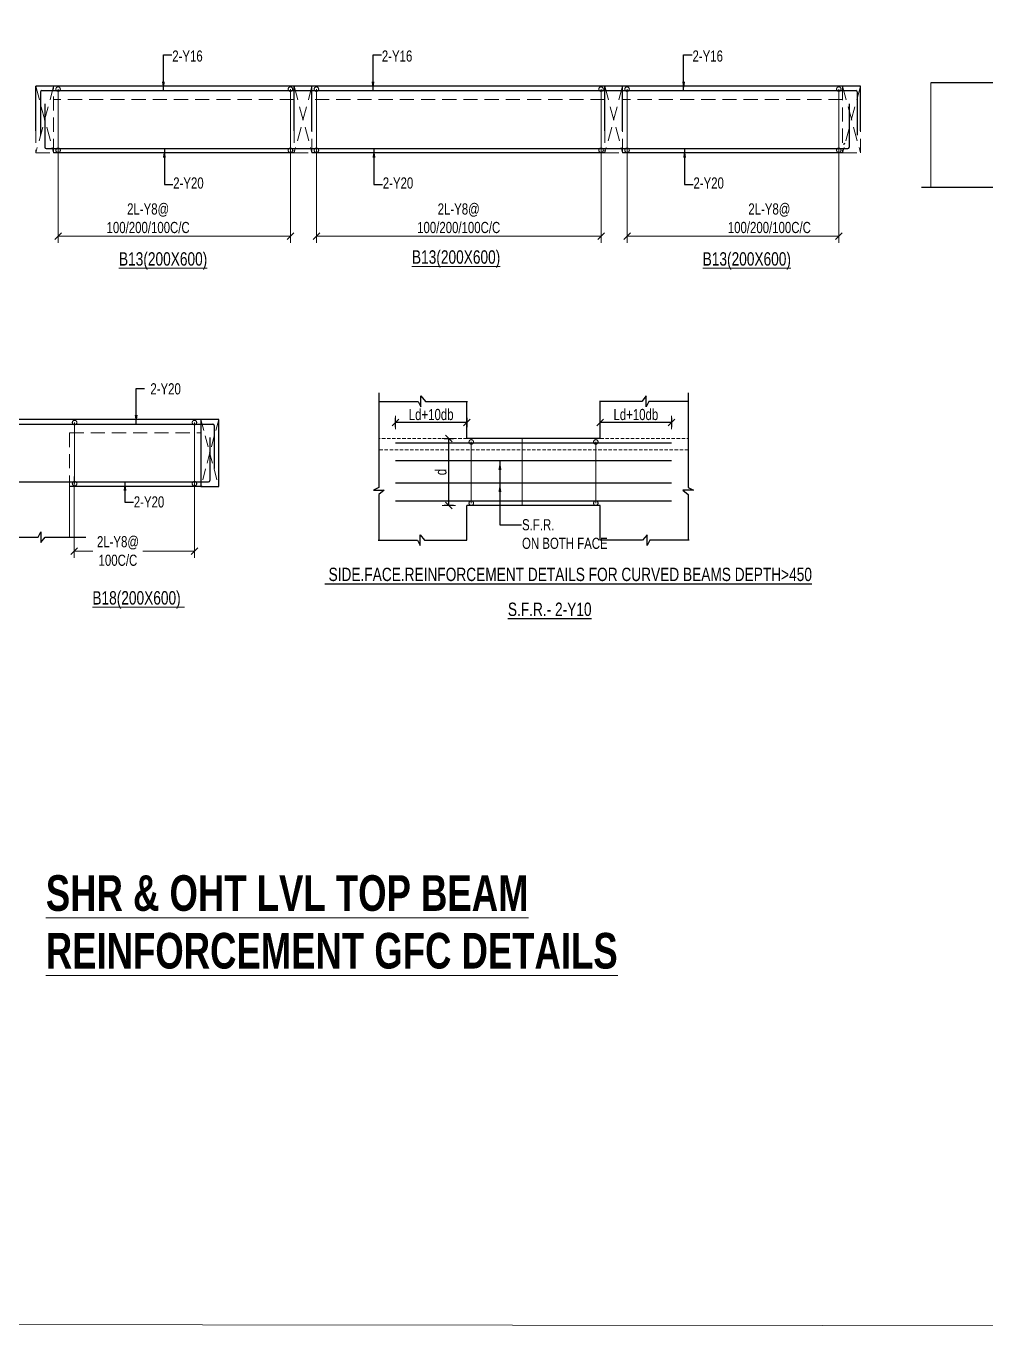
# Model space of a CAD drawing. Header units: millimetres. Extents: x 1370 to 36205, y 871 to 47791.
# Drawn here: x 13325 to 24106, y 871 to 15485 of the extents above; entities that cross this region are included whole.
import ezdxf

# ---------------------------------------------------------------- set-up
doc = ezdxf.new("R2010")
doc.units = ezdxf.units.MM
for name, pattern in [('CONTINOUS', [0]), ('CONTINU', [0]), ('HIDDEN', [9.525, 6.35, -3.175])]:
    doc.linetypes.add(name, pattern=pattern)
for name, color, linetype in [('-S-ARROW', 253, 'Continuous'), ('-S-BMNO', 1, 'Continuous'), ('-S-DIM', 3, 'Continuous'), ('-S-MISC', 8, 'Continuous'), ('-STR-BEAM', 4, 'CONTINU'), ('-STR-REINF', 3, 'Continuous'), ('-STR-TEXT', 6, 'Continuous'), ('COL', 5, 'Continuous'), ('cut lines', 8, 'Continuous'), ('rein', 3, 'Continuous')]:
    doc.layers.add(name, color=color, linetype=linetype)
for name, color, linetype, lineweight in [('-S-STIRUP', 11, 'Continuous', 9), ('-STR-COLUMN', 5, 'HIDDEN', 13), ('-STR-RF-DIM', 252, 'CONTINOUS', 20), ('Elevation-1', 41, 'Continuous', 20), ('G-ANNO-TEXT', 7, 'Continuous', 18), ('S-BEAM-IDEN', 2, 'Continuous', 9), ('SEC TEXT', 9, 'Continuous', 18), ('SLAB LINE', 254, 'HIDDEN', 20)]:
    doc.layers.add(name, color=color, linetype=linetype, lineweight=lineweight)
doc.styles.add('BEAM-LS', font='romans.shx', dxfattribs={"width": 0.8})
doc.styles.add('EL', font='swisscl.ttf')
doc.styles.add('SOBHA', font='swisscl.ttf')
doc.styles.add('sobha.sed', font='swisscl.ttf')
doc.styles.add('Swis721 LtCn BT_2', font='swisscl.ttf', dxfattribs={"height": 244.992296})
doc.dimstyles.new('S-50', dxfattribs={"dimscale": 50, "dimtxt": 2.5, "dimasz": 1.25, "dimexe": 1, "dimexo": 1, "dimgap": 0.5, "dimtad": 1, "dimdec": 0, "dimrnd": 0.0005, "dimzin": 0, "dimdsep": 46, "dimtxsty": 'EL', "dimblk": 'ARCHTICK', "dimcen": 0.09, "dimdle": 1.5, "dimclrd": 251, "dimclre": 251, "dimclrt": 6, "dimadec": 0, "dimazin": 0, "dimtfac": 1, "dimtdec": 0, "dimtofl": 0, "dimtmove": 0, "dimatfit": 3, "dimfxl": 2, "dimtolj": 1, "dimtzin": 0, "dimlwd": -1, "dimlwe": -1, "dimarcsym": 0})
doc.dimstyles.new('S-DIM50', dxfattribs={"dimscale": 50, "dimtxt": 2.5, "dimasz": 1.2, "dimexe": 1.5, "dimexo": 1, "dimgap": 0.5, "dimtad": 1, "dimdec": 0, "dimdsep": 46, "dimtxsty": 'sobha.sed', "dimblk": 'OBLIQUE', "dimcen": 0, "dimdle": 0.75, "dimclrd": 8, "dimclre": 8, "dimclrt": 6, "dimazin": 2, "dimtfac": 1, "dimtdec": 0, "dimtix": 1, "dimtmove": 2, "dimatfit": 3, "dimfxl": 1, "dimtolj": 1, "dimlwd": -1, "dimlwe": 9, "dimarcsym": 0})
doc.dimstyles.new('STIRUP', dxfattribs={"dimscale": 50, "dimtxt": 2.5, "dimasz": 2.2, "dimexe": 0, "dimexo": 0, "dimgap": 0.5, "dimtad": 0, "dimdec": 0, "dimzin": 0, "dimdsep": 46, "dimtxsty": 'BEAM-LS', "dimblk": 'DOTSMALL', "dimcen": 0.09, "dimclrd": 256, "dimclre": 256, "dimclrt": 256, "dimadec": 5, "dimazin": 0, "dimtfac": 1, "dimtdec": 0, "dimtofl": 0, "dimtmove": 0, "dimatfit": 3, "dimldrblk": 'DOTSMALL', "dimfxl": 0, "dimfxlon": 1, "dimtolj": 1, "dimtzin": 0, "dimlwd": -1, "dimlwe": -1, "dimarcsym": 0})

# ---------------------------------------------------------------- blocks, each defined once
blk = doc.blocks.new('_DotSmall')
at = {"color": 0, "linetype": 'ByBlock', "const_width": 0.5}
blk.add_lwpolyline([(-0.0625, 0, 1), (0.0625, 0, 1)], format="xyb", close=True, dxfattribs=at)
blk = doc.blocks.new('*D204')
at = {"layer": '-S-STIRUP', "ltscale": 100, "transparency": 16777216}
blk.add_line((15216, 10344), (15216, 11031), dxfattribs=at)
at = {"layer": '-S-STIRUP', "linetype": 'CONTINU', "ltscale": 100, "transparency": 16777216, "xscale": 100, "yscale": 100, "zscale": 100}
for p, rotation in [((15216, 11031), 90), ((15216, 10344), 270)]:
    blk.add_blockref('_DotSmall', p, dxfattribs=dict(at, rotation=rotation))
blk = doc.blocks.new('*D205')
at = {"layer": '-S-STIRUP', "ltscale": 100, "transparency": 16777216}
blk.add_line((13870, 10344), (13870, 11031), dxfattribs=at)
at = {"layer": '-S-STIRUP', "linetype": 'CONTINU', "ltscale": 100, "transparency": 16777216, "xscale": 100, "yscale": 100, "zscale": 100}
for p, rotation in [((13870, 11031), 90), ((13870, 10344), 270)]:
    blk.add_blockref('_DotSmall', p, dxfattribs=dict(at, rotation=rotation))
blk = doc.blocks.new('_Oblique')
at = {"color": 0, "linetype": 'ByBlock', "lineweight": -2}
for p, q in [((-0.5, -0.5), (0.5, 0.5)), ((0, 0.71), (0, -0.71))]:
    blk.add_line(p, q, dxfattribs=at)
blk = doc.blocks.new('*D206')
at = {"layer": '-STR-RF-DIM', "color": 8, "linetype": 'Continuous', "lineweight": 9, "transparency": 16777216}
for p, q in [((13864, 10425), (13864, 9512)), ((15216, 10380), (15216, 9512))]:
    blk.add_line(p, q, dxfattribs=at)
at = {"layer": '-STR-RF-DIM', "color": 8, "linetype": 'Continuous', "transparency": 16777216}
for p, q in [((13863, 9587), (14075, 9587)), ((15217, 9587), (14638, 9587))]:
    blk.add_line(p, q, dxfattribs=at)
at = {"layer": '-STR-RF-DIM', "color": 8, "transparency": 16777216, "xscale": 75, "yscale": 75, "zscale": 75, "rotation": 180}
blk.add_blockref('_Oblique', (13864, 9587), dxfattribs=at)
at = {"layer": '-STR-RF-DIM', "color": 8, "transparency": 16777216, "xscale": 75, "yscale": 75, "zscale": 75}
blk.add_blockref('_Oblique', (15216, 9587), dxfattribs=at)
at = {"layer": '-STR-RF-DIM', "color": 6, "transparency": 16777216, "insert": (14357, 9587), "char_height": 125, "attachment_point": 5, "style": 'sobha.sed'}
blk.add_mtext('\\A1;2L-Y8@\\P100C/C', dxfattribs=at)
blk = doc.blocks.new('*D192')
at = {"layer": '-S-STIRUP', "ltscale": 100, "transparency": 16777216}
blk.add_line((16294, 14089), (16294, 14776), dxfattribs=at)
at = {"layer": '-S-STIRUP', "linetype": 'CONTINU', "ltscale": 100, "transparency": 16777216, "xscale": 100, "yscale": 100, "zscale": 100}
for p, rotation in [((16294, 14776), 90), ((16294, 14089), 270)]:
    blk.add_blockref('_DotSmall', p, dxfattribs=dict(at, rotation=rotation))
blk = doc.blocks.new('*D193')
at = {"layer": '-S-STIRUP', "ltscale": 100, "transparency": 16777216}
blk.add_line((13685, 14089), (13685, 14776), dxfattribs=at)
at = {"layer": '-S-STIRUP', "linetype": 'CONTINU', "ltscale": 100, "transparency": 16777216, "xscale": 100, "yscale": 100, "zscale": 100}
for p, rotation in [((13685, 14776), 90), ((13685, 14089), 270)]:
    blk.add_blockref('_DotSmall', p, dxfattribs=dict(at, rotation=rotation))
blk = doc.blocks.new('*D194')
at = {"layer": '-STR-RF-DIM', "color": 8, "linetype": 'Continuous', "lineweight": 9, "transparency": 16777216}
for p, q in [((13685, 14170), (13685, 13049)), ((16294, 14125), (16294, 13049))]:
    blk.add_line(p, q, dxfattribs=at)
at = {"layer": '-STR-RF-DIM', "color": 8, "linetype": 'Continuous', "transparency": 16777216}
blk.add_line((13684, 13124), (16295, 13124), dxfattribs=at)
at = {"layer": '-STR-RF-DIM', "color": 8, "transparency": 16777216, "xscale": 75, "yscale": 75, "zscale": 75, "rotation": 180}
blk.add_blockref('_Oblique', (13685, 13124), dxfattribs=at)
at = {"layer": '-STR-RF-DIM', "color": 8, "transparency": 16777216, "xscale": 75, "yscale": 75, "zscale": 75}
blk.add_blockref('_Oblique', (16294, 13124), dxfattribs=at)
at = {"layer": '-STR-RF-DIM', "color": 6, "transparency": 16777216, "insert": (14696, 13325), "char_height": 125, "attachment_point": 5, "style": 'sobha.sed'}
blk.add_mtext('\\A1;2L-Y8@\\P100/200/100C/C', dxfattribs=at)
blk = doc.blocks.new('_ArchTick')
at = {"color": 0, "linetype": 'ByBlock', "const_width": 0.15}
blk.add_lwpolyline([(-0.5, -0.5), (0.5, 0.5)], dxfattribs=at)
blk = doc.blocks.new('*D195')
at = {"layer": '-S-STIRUP', "ltscale": 100, "transparency": 16777216}
blk.add_line((19783, 14089), (19783, 14776), dxfattribs=at)
at = {"layer": '-S-STIRUP', "linetype": 'CONTINU', "ltscale": 100, "transparency": 16777216, "xscale": 100, "yscale": 100, "zscale": 100}
for p, rotation in [((19783, 14776), 90), ((19783, 14089), 270)]:
    blk.add_blockref('_DotSmall', p, dxfattribs=dict(at, rotation=rotation))
blk = doc.blocks.new('*D196')
at = {"layer": '-S-STIRUP', "ltscale": 100, "transparency": 16777216}
blk.add_line((16586, 14089), (16586, 14776), dxfattribs=at)
at = {"layer": '-S-STIRUP', "linetype": 'CONTINU', "ltscale": 100, "transparency": 16777216, "xscale": 100, "yscale": 100, "zscale": 100}
for p, rotation in [((16586, 14776), 90), ((16586, 14089), 270)]:
    blk.add_blockref('_DotSmall', p, dxfattribs=dict(at, rotation=rotation))
blk = doc.blocks.new('*D197')
at = {"layer": '-STR-RF-DIM', "color": 8, "linetype": 'Continuous', "lineweight": 9, "transparency": 16777216}
for p, q in [((16586, 14170), (16586, 13049)), ((19783, 14125), (19783, 13049))]:
    blk.add_line(p, q, dxfattribs=at)
at = {"layer": '-STR-RF-DIM', "color": 8, "linetype": 'Continuous', "transparency": 16777216}
blk.add_line((16585, 13124), (19783, 13124), dxfattribs=at)
at = {"layer": '-STR-RF-DIM', "color": 8, "transparency": 16777216, "xscale": 75, "yscale": 75, "zscale": 75, "rotation": 180}
blk.add_blockref('_Oblique', (16586, 13124), dxfattribs=at)
at = {"layer": '-STR-RF-DIM', "color": 8, "transparency": 16777216, "xscale": 75, "yscale": 75, "zscale": 75}
blk.add_blockref('_Oblique', (19783, 13124), dxfattribs=at)
at = {"layer": '-STR-RF-DIM', "color": 6, "transparency": 16777216, "insert": (18184, 13325), "char_height": 125, "attachment_point": 5, "style": 'sobha.sed'}
blk.add_mtext('\\A1;2L-Y8@\\P100/200/100C/C', dxfattribs=at)
blk = doc.blocks.new('*D198')
at = {"layer": '-S-STIRUP', "ltscale": 100, "transparency": 16777216}
blk.add_line((22453, 14089), (22453, 14776), dxfattribs=at)
at = {"layer": '-S-STIRUP', "linetype": 'CONTINU', "ltscale": 100, "transparency": 16777216, "xscale": 100, "yscale": 100, "zscale": 100}
for p, rotation in [((22453, 14776), 90), ((22453, 14089), 270)]:
    blk.add_blockref('_DotSmall', p, dxfattribs=dict(at, rotation=rotation))
blk = doc.blocks.new('*D199')
at = {"layer": '-S-STIRUP', "ltscale": 100, "transparency": 16777216}
blk.add_line((20075, 14089), (20075, 14776), dxfattribs=at)
at = {"layer": '-S-STIRUP', "linetype": 'CONTINU', "ltscale": 100, "transparency": 16777216, "xscale": 100, "yscale": 100, "zscale": 100}
for p, rotation in [((20075, 14776), 90), ((20075, 14089), 270)]:
    blk.add_blockref('_DotSmall', p, dxfattribs=dict(at, rotation=rotation))
blk = doc.blocks.new('*D200')
at = {"layer": '-STR-RF-DIM', "color": 8, "linetype": 'Continuous', "lineweight": 9, "transparency": 16777216}
for p, q in [((20075, 14170), (20075, 13049)), ((22453, 14125), (22453, 13049))]:
    blk.add_line(p, q, dxfattribs=at)
at = {"layer": '-STR-RF-DIM', "color": 8, "linetype": 'Continuous', "transparency": 16777216}
blk.add_line((20074, 13124), (22454, 13124), dxfattribs=at)
at = {"layer": '-STR-RF-DIM', "color": 8, "transparency": 16777216, "xscale": 75, "yscale": 75, "zscale": 75, "rotation": 180}
blk.add_blockref('_Oblique', (20075, 13124), dxfattribs=at)
at = {"layer": '-STR-RF-DIM', "color": 8, "transparency": 16777216, "xscale": 75, "yscale": 75, "zscale": 75}
blk.add_blockref('_Oblique', (22453, 13124), dxfattribs=at)
at = {"layer": '-STR-RF-DIM', "color": 6, "transparency": 16777216, "insert": (21673, 13325), "char_height": 125, "attachment_point": 5, "style": 'sobha.sed'}
blk.add_mtext('\\A1;2L-Y8@\\P100/200/100C/C', dxfattribs=at)
blk = doc.blocks.new('*D218')
at = {"layer": '-S-STIRUP', "ltscale": 100, "transparency": 16777216}
blk.add_line((18325, 10125), (18325, 10813), dxfattribs=at)
at = {"layer": '-S-STIRUP', "linetype": 'CONTINU', "ltscale": 100, "transparency": 16777216, "xscale": 100, "yscale": 100, "zscale": 100}
for p, rotation in [((18325, 10813), 90), ((18325, 10125), 270)]:
    blk.add_blockref('_DotSmall', p, dxfattribs=dict(at, rotation=rotation))
blk = doc.blocks.new('*D219')
at = {"layer": '-S-STIRUP', "ltscale": 100, "transparency": 16777216}
blk.add_line((19724, 10125), (19724, 10813), dxfattribs=at)
at = {"layer": '-S-STIRUP', "linetype": 'CONTINU', "ltscale": 100, "transparency": 16777216, "xscale": 100, "yscale": 100, "zscale": 100}
for p, rotation in [((19724, 10813), 90), ((19724, 10125), 270)]:
    blk.add_blockref('_DotSmall', p, dxfattribs=dict(at, rotation=rotation))
blk = doc.blocks.new('*D220')
at = {"layer": '-S-DIM', "color": 8, "linetype": 'Continuous', "transparency": 16777216}
blk.add_line((18275, 11031), (17474, 11031), dxfattribs=at)
at = {"layer": '-S-DIM', "color": 8, "linetype": 'Continuous', "lineweight": 9, "transparency": 16777216}
for p, q in [((17475, 10956), (17475, 11106)), ((18275, 10956), (18275, 11106))]:
    blk.add_line(p, q, dxfattribs=at)
at = {"layer": '-S-DIM', "color": 8, "transparency": 16777216, "xscale": 75, "yscale": 75, "zscale": 75, "rotation": 180}
blk.add_blockref('_Oblique', (17475, 11031), dxfattribs=at)
at = {"layer": '-S-DIM', "color": 8, "transparency": 16777216, "xscale": 75, "yscale": 75, "zscale": 75}
blk.add_blockref('_Oblique', (18275, 11031), dxfattribs=at)
at = {"layer": '-S-DIM', "color": 6, "transparency": 16777216, "insert": (17875, 11120), "char_height": 125, "attachment_point": 5, "style": 'sobha.sed'}
blk.add_mtext('\\A1;Ld+10db', dxfattribs=at)
blk = doc.blocks.new('*D221')
at = {"layer": '-S-DIM', "color": 8, "linetype": 'Continuous', "lineweight": 9, "transparency": 16777216}
for p, q in [((19774, 10956), (19774, 11106)), ((20574, 10956), (20574, 11106))]:
    blk.add_line(p, q, dxfattribs=at)
at = {"layer": '-S-DIM', "color": 8, "linetype": 'Continuous', "transparency": 16777216}
blk.add_line((20575, 11031), (19774, 11031), dxfattribs=at)
at = {"layer": '-S-DIM', "color": 8, "transparency": 16777216, "xscale": 75, "yscale": 75, "zscale": 75, "rotation": 180}
blk.add_blockref('_Oblique', (19774, 11031), dxfattribs=at)
at = {"layer": '-S-DIM', "color": 8, "transparency": 16777216, "xscale": 75, "yscale": 75, "zscale": 75}
blk.add_blockref('_Oblique', (20574, 11031), dxfattribs=at)
at = {"layer": '-S-DIM', "color": 6, "transparency": 16777216, "insert": (20174, 11120), "char_height": 125, "attachment_point": 5, "style": 'sobha.sed'}
blk.add_mtext('\\A1;Ld+10db', dxfattribs=at)
blk = doc.blocks.new('*D222')
at = {"layer": '-S-DIM', "color": 8, "linetype": 'Continuous', "lineweight": 9, "transparency": 16777216}
for p, q in [((18149, 10850), (17999, 10850)), ((18149, 10100), (17999, 10100))]:
    blk.add_line(p, q, dxfattribs=at)
at = {"layer": '-S-DIM', "color": 8, "linetype": 'Continuous', "transparency": 16777216}
blk.add_line((18074, 10100), (18074, 10851), dxfattribs=at)
at = {"layer": '-S-DIM', "color": 8, "transparency": 16777216, "xscale": 75, "yscale": 75, "zscale": 75}
for p, rotation in [((18074, 10850), 90), ((18074, 10100), 270)]:
    blk.add_blockref('_Oblique', p, dxfattribs=dict(at, rotation=rotation))
at = {"layer": '-S-DIM', "color": 6, "transparency": 16777216, "insert": (17985, 10475), "char_height": 125, "attachment_point": 5, "rotation": 90, "style": 'sobha.sed'}
blk.add_mtext('\\A1;d', dxfattribs=at)

msp = doc.modelspace()

# ---------------------------------------------------------------- linework, layer by layer
at = {"layer": '-S-MISC', "linetype": 'ByBlock', "ltscale": 1000, "elevation": 0}
for points in [[(23383.3, 13673.9), (24377.2, 13675.8), (24408.1, 13735.5), (24408.1, 13615.3), (24457.9, 13675.8), (25138.3, 13675.8)], [(13151.9, 9743), (13460, 9743.1), (13490.9, 9802.8), (13490.9, 9682.6), (13540.7, 9743.1), (13996.5, 9743.1)]]:
    msp.add_lwpolyline(points, dxfattribs=at)
at = {"layer": '-S-MISC', "linetype": 'ByBlock', "ltscale": 1000}
for points in [[(20761.7, 11268.5), (20320.4, 11268.5), (20289.5, 11208.9), (20289.5, 11329), (20239.7, 11268.5), (19765.1, 11268.5)], [(20761.7, 11362.5), (20761.7, 10302.5), (20821.4, 10271.6), (20701.2, 10271.6), (20761.7, 10221.7), (20761.7, 9710)], [(20771, 9710), (20329.7, 9710), (20298.8, 9650.3), (20298.8, 9770.5), (20249, 9710), (19774.5, 9710)]]:
    msp.add_lwpolyline(points, dxfattribs=at)
at = {"layer": '-STR-BEAM'}
for p, q in [((16536.2, 14808.9), (13434.8, 14808.9)), ((13434.8, 14308.9), (13434.8, 14808.9)), ((20025, 14808.9), (16336.2, 14808.9)), ((16336.2, 14308.9), (16336.2, 14808.9)), ((16536.2, 14308.9), (16536.2, 14808.9)), ((22695.8, 14808.9), (19825, 14808.9)), ((19825, 14308.9), (19825, 14808.9)), ((20025, 14308.9), (20025, 14808.9)), ((22695.8, 14308.9), (22695.8, 14808.9)), ((28953.4, 14846.7, 0), (23488.4, 14846.7, 0)), ((16335.7, 14058.9, 0), (13634.8, 14058.9, 0)), ((19824.5, 14058.9, 0), (16536.2, 14058.9, 0)), ((22495.3, 14058.9, 0), (20025, 14058.9, 0)), ((15288.7, 11063.6, 0), (11873.8, 11063.6)), ((15304.2, 10313.6, 0), (13813.7, 10313.6, 0))]:
    msp.add_line(p, q, dxfattribs=at)
at = {"layer": '-STR-BEAM', "linetype": 'ByBlock', "ltscale": 1000}
for p, q in [((19774.5, 10850.3), (18274.6, 10850.3)), ((19774.5, 10100.3), (18274.6, 10100.3))]:
    msp.add_line(p, q, dxfattribs=at)
at = {"layer": '-STR-BEAM', "elevation": 0}
msp.add_lwpolyline([(15488.4, 11063.7), (15288.2, 11063.5), (15288.8, 10313.4), (15489, 10313.6), (15488.4, 11063.7)], dxfattribs=at)
at = {"layer": '-STR-COLUMN', "linetype": 'Continuous', "ltscale": 10}
for p, q in [((23488.4, 14846.7, 0), (23488.4, 13675.8, 0)), ((13813.7, 9742.7, 0), (13813.7, 10313.6))]:
    msp.add_line(p, q, dxfattribs=at)
at = {"layer": '-STR-REINF', "ltscale": 10}
for p, q in [((13485.5, 14743.9, 0), (13485.5, 14258.2, 0)), ((13500.5, 14758.9, 0), (16486.2, 14758.9, 0)), ((16401.9, 14758.9, 0), (19975, 14758.9, 0)), ((19890.7, 14758.9, 0), (22645.8, 14758.9, 0)), ((22660.7, 14743.9, 0), (22660.7, 14258.2, 0)), ((13535.5, 14609.6, 0), (13535.5, 14123.9, 0)), ((22570.2, 14609.6, 0), (22570.2, 14123.9, 0)), ((13550.5, 14108.9, 0), (16395.7, 14108.9, 0)), ((16395.7, 14108.9, 0), (19884.4, 14108.9, 0)), ((19884.4, 14108.9, 0), (22555.2, 14108.9, 0)), ((11939.1, 11013.6, 0), (15423.7, 11013.6, 0)), ((15438.7, 10998.6, 0), (15438.7, 10512.9, 0)), ((15388.7, 10864.3, 0), (15388.7, 10378.6, 0)), ((11989.1, 10363.6, 0), (15373.7, 10363.6, 0))]:
    msp.add_line(p, q, dxfattribs=at)
for centre, start, end in [((13500.5, 14743.9, 0), 90, 180), ((19974.9, 14743.9, 0), 89.58403, 90), ((22645.7, 14743.9, 0), 0, 90), ((13550.5, 14123.9, 0), 180, 270), ((22505.2, 14173.8, 0), 270, 0), ((22555.2, 14123.9, 0), 270, 0), ((15423.7, 10998.6, 0), 0, 90), ((15373.7, 10378.6, 0), 270, 0)]:
    msp.add_arc(centre, 15, start, end, dxfattribs=at)
at = {"layer": 'COL', "linetype": 'Continuous', "ltscale": 10}
for p, q in [((18274.6, 10850.3), (18274.6, 11268.5)), ((19774.5, 10850.3), (19774.5, 11268.5)), ((18274.6, 9710), (18274.6, 10100.3)), ((19774.5, 9710), (19774.5, 10100.3))]:
    msp.add_line(p, q, dxfattribs=at)
at = {"layer": 'cut lines', "linetype": 'Continuous', "ltscale": 10}
for points in [[(17287.4, 11362.5), (17287.4, 10302.5), (17227.7, 10271.6), (17347.9, 10271.6), (17287.4, 10221.7), (17287.4, 9710)], [(17287.4, 11268.5), (17728.7, 11268.5), (17759.6, 11208.9), (17759.6, 11329), (17809.4, 11268.5), (18283.9, 11268.5)], [(17278, 9710), (17719.4, 9710), (17750.3, 9650.3), (17750.3, 9770.5), (17800.1, 9710), (18274.6, 9710)]]:
    msp.add_lwpolyline(points, dxfattribs=at)
at = {"layer": 'Elevation-1', "color": 6, "ltscale": 20}
msp.add_line((18897.2, 10100.3), (18897.2, 10850.3), dxfattribs=at)
msp.add_lwpolyline([(1370, 28159.4), (36204.6, 28121.3), (36204.6, 870.8), (1370, 908.8)], close=True, dxfattribs=at)
at = {"layer": 'rein', "ltscale": 10}
for p, q in [((20574.5, 10800.3), (17474.6, 10800.3)), ((17474.6, 10150.3), (20574.5, 10150.3))]:
    msp.add_line(p, q, dxfattribs=at)
at = {"layer": 'rein', "color": 5, "ltscale": 10}
for p, q in [((20574.5, 10599.3), (17474.6, 10599.3)), ((20574.5, 10350.1), (17474.6, 10350.1))]:
    msp.add_line(p, q, dxfattribs=at)
at = {"layer": 'S-BEAM-IDEN', "color": 9, "linetype": 'HIDDEN', "ltscale": 20}
for p, q in [((15288.2, 11063.5, 0), (15489, 10313.6, 0)), ((15488.4, 11063.7, 0), (15288.8, 10313.5, 0))]:
    msp.add_line(p, q, dxfattribs=at)
at = {"layer": 'SLAB LINE', "linetype": 'HIDDEN', "ltscale": 25}
for p, q in [((13434.8, 14808.9), (13634.8, 14058.9)), ((13634.8, 14808.9), (13434.8, 14058.9)), ((16336.2, 14808.9, 0), (16536.2, 14058.9, 0)), ((16536.2, 14808.9, 0), (16336.2, 14058.9, 0)), ((16336.2, 14808.9), (16536.2, 14058.9)), ((16536.2, 14808.9), (16336.2, 14058.9)), ((19825, 14808.9, 0), (20025, 14058.9, 0)), ((20025, 14808.9, 0), (19825, 14058.9, 0)), ((19825, 14808.9), (20025, 14058.9)), ((20025, 14808.9), (19825, 14058.9)), ((22495.8, 14808.9, 0), (22695.8, 14058.9, 0)), ((22695.8, 14808.9, 0), (22495.8, 14058.9, 0)), ((16335.7, 14658.9, 0), (13634.8, 14658.9)), ((19824.5, 14658.9, 0), (16536.2, 14658.9)), ((22495.3, 14658.9, 0), (20025, 14658.9)), ((13813.7, 10913.6, 0), (15288.3, 10913.6, 0)), ((13813.7, 10913.6, 0), (13813.7, 10313.6, 0)), ((15489, 10313.6, 0), (15489, 10913.6, 0))]:
    msp.add_line(p, q, dxfattribs=at)
at = {"layer": 'SLAB LINE', "ltscale": 6}
for p, q in [((18274.6, 10850.3), (17287.4, 10850.3)), ((19774.5, 10850.3), (20761.7, 10850.3)), ((20761.7, 10725.3), (17287.4, 10725.3))]:
    msp.add_line(p, q, dxfattribs=at)
at = {"layer": 'SLAB LINE', "linetype": 'HIDDEN', "ltscale": 25}
for points in [[(13434.8, 14058.9), (13634.8, 14058.9), (13634.8, 14808.9), (13434.8, 14808.9)], [(16336.2, 14058.9), (16536.2, 14058.9), (16536.2, 14808.9), (16336.2, 14808.9)], [(16336.2, 14058.9), (16536.2, 14058.9), (16536.2, 14808.9), (16336.2, 14808.9)], [(19825, 14058.9), (20025, 14058.9), (20025, 14808.9), (19825, 14808.9)], [(19825, 14058.9), (20025, 14058.9), (20025, 14808.9), (19825, 14808.9)], [(22495.8, 14058.9), (22695.8, 14058.9), (22695.8, 14808.9), (22495.8, 14808.9)]]:
    msp.add_lwpolyline(points, close=True, dxfattribs=at)

# ---------------------------------------------------------------- texts
at = {"layer": '-S-BMNO', "style": 'sobha.sed'}
msp.add_text('%%U SIDE.FACE.REINFORCEMENT DETAILS FOR CURVED BEAMS DEPTH>450', height=150, dxfattribs=at).set_placement((16679.9, 9250.1))
at = {"layer": '-S-BMNO', "insert": (18736.3, 9007.7), "char_height": 150, "width": 3419.331, "attachment_point": 1, "style": 'sobha.sed'}
msp.add_mtext('{\\LS.F.R.- 2-Y10}', dxfattribs=at)
at = {"layer": '-STR-TEXT', "color": 6, "char_height": 125, "style": 'SOBHA'}
for s, insert, attachment_point in [('\\A1;2-Y16', (14966.9, 15210.1, 0), 1), ('\\A1;2-Y16', (17321, 15210.1, 0), 1), ('\\A1;2-Y16', (20809.8, 15210.1, 0), 1), ('\\A1;2-Y20', (14977.7, 13657.1, 0), 7), ('\\A1;2-Y20', (17331.8, 13657.1, 0), 7), ('\\A1;2-Y20', (20820.6, 13657.1, 0), 7), ('\\A1;2-Y20', (14721.3, 11471.7, 0), 1), ('\\A1;S.F.R.\\PON BOTH FACE', (18895.4, 9945.1), 1)]:
    msp.add_mtext(s, dxfattribs=dict(at, insert=insert, attachment_point=attachment_point))
at = {"layer": '-STR-TEXT', "color": 6, "insert": (14535.4, 10074.9, 0), "char_height": 125, "width": 829.963, "attachment_point": 7, "style": 'SOBHA'}
msp.add_mtext('\\A1;2-Y20', dxfattribs=at)
at = {"layer": 'G-ANNO-TEXT', "color": 6, "insert": (13546.9, 5945.3), "char_height": 400, "width": 7912.633, "attachment_point": 1, "line_spacing_factor": 0.971848, "style": 'Swis721 LtCn BT_2'}
msp.add_mtext('\\pxt10,15;{\\fSwis721 LtCn BT|b1|i0|c0|p34;\\LSHR & OHT LVL TOP BEAM REINFORCEMENT GFC DETAILS }', dxfattribs=at)
at = {"layer": 'SEC TEXT', "color": 1, "linetype": 'ByBlock', "style": 'sobha.sed'}
for s, p in [('%%UB13(200X600)', (14368.4, 12793.5, 0)), ('%%UB13(200X600)', (17659.1, 12815.2, 0)), ('%%UB13(200X600)', (20924, 12793.5, 0)), ('%%UB18(200X600) ', (14069.8, 8986.2, 0))]:
    msp.add_text(s, height=150, rotation=359.98928, dxfattribs=at).set_placement(p)

# ---------------------------------------------------------------- dimensions: what is measured, and where the dimension line sits
at = {"layer": '-S-DIM'}
for base, p1, p2, picture, middle in [((17474.6, 11031), (18274.6, 10850.3), (17474.6, 10800.3), '*D220', (17874.6, 11120)), ((19774.5, 11031), (20574.5, 10850.3), (19774.5, 10800.3), '*D221', (20174.5, 11120))]:
    dim = msp.add_linear_dim(base=base, p1=p1, p2=p2, text='Ld+10db', dimstyle='S-DIM50', override={"dimscale": 1, "dimtxt": 125, "dimasz": 75, "dimexe": 75, "dimexo": 0, "dimgap": 25, "dimblk1": 'Oblique', "dimblk2": 'Oblique', "dimsah": 1, "dimcen": 4.5, "dimtmove": 1, "dimfxl": 75, "dimfxlon": 1}, dxfattribs=at)
    dim.commit()
    dim.dimension.update_dxf_attribs({"geometry": picture, "text_midpoint": middle})
dim = msp.add_linear_dim(base=(18073.7, 10850.3), p1=(18274.6, 10100.3), p2=(18274.6, 10850.3), angle=90, text='d', dimstyle='S-DIM50', override={"dimscale": 1, "dimtxt": 125, "dimasz": 75, "dimexe": 75, "dimexo": 0, "dimgap": 25, "dimblk1": 'Oblique', "dimblk2": 'Oblique', "dimsah": 1, "dimcen": 4.5, "dimtmove": 1, "dimfxl": 75, "dimfxlon": 1}, dxfattribs=at)
dim.commit()
dim.dimension.update_dxf_attribs({"geometry": '*D222', "text_midpoint": (17984.9, 10475.3)})
at = {"layer": '-S-STIRUP', "linetype": 'CONTINU', "ltscale": 100}
for base, p1, p2, picture, middle in [((13684.7, 14775.9, 178586.6), (13684.7, 14089.2, 178586.6), (13684.7, 14775.9, 178586.6), '*D193', (13684.7, 14432.5, 178586.6)), ((16293.9, 14775.9, 178586.6), (16293.9, 14089.2, 178586.6), (16293.9, 14775.9, 178586.6), '*D192', (16293.9, 14432.5, 178586.6)), ((16586.1, 14775.9, 178586.6), (16586.1, 14089.2, 178586.6), (16586.1, 14775.9, 178586.6), '*D196', (16586.1, 14432.5, 178586.6)), ((19782.7, 14775.9, 178586.6), (19782.7, 14089.2, 178586.6), (19782.7, 14775.9, 178586.6), '*D195', (19782.7, 14432.5, 178586.6)), ((20074.9, 14775.9, 178586.6), (20074.9, 14089.2, 178586.6), (20074.9, 14775.9, 178586.6), '*D199', (20074.9, 14432.5, 178586.6)), ((22453.5, 14775.9, 178586.6), (22453.5, 14089.2, 178586.6), (22453.5, 14775.9, 178586.6), '*D198', (22453.5, 14432.5, 178586.6)), ((13870.2, 11030.6, 178586.6), (13870.2, 10343.9, 178586.6), (13870.2, 11030.6, 178586.6), '*D205', (13870.2, 10687.2, 178586.6)), ((15216.4, 11030.6, 178586.6), (15216.4, 10343.9, 178586.6), (15216.4, 11030.6, 178586.6), '*D204', (15216.4, 10687.2, 178586.6)), ((18324.6, 10813), (18324.6, 10124.6), (18324.6, 10813), '*D218', (18324.6, 10468.8)), ((19724.5, 10813, 0), (19724.5, 10124.6, 0), (19724.5, 10813, 0), '*D219', (19724.5, 10468.8, 0))]:
    dim = msp.add_linear_dim(base=base, p1=p1, p2=p2, angle=90, text=' ', dimstyle='STIRUP', override={"dimasz": 2}, dxfattribs=at)
    dim.commit()
    dim.dimension.update_dxf_attribs({"geometry": picture, "text_midpoint": middle})
at = {"layer": '-STR-RF-DIM'}
for base, p1, p2, text, picture, middle in [((16293.9, 13124.4, 178586.6), (13684.7, 14170.2, 178586.6), (16293.9, 14124.9, 178586.6), '2L-Y8@\\P100/200/100C/C', '*D194', (14695.6, 13325.3, 178586.6)), ((19782.7, 13124.4, 178586.6), (16586.1, 14170.2, 178586.6), (19782.7, 14124.9, 178586.6), '2L-Y8@\\P100/200/100C/C', '*D197', (18184.4, 13325.3, 178586.6)), ((22453.5, 13124.4, 178586.6), (20074.9, 14170.2, 178586.6), (22453.5, 14124.9, 178586.6), '2L-Y8@\\P100/200/100C/C', '*D200', (21673.2, 13325.3, 178586.6)), ((15216.4, 9586.6, 178586.6), (13864, 10424.9, 178586.6), (15216.4, 10379.6, 178586.6), '2L-Y8@\\P100C/C', '*D206', (14356.6, 9586.6, 178586.6))]:
    dim = msp.add_linear_dim(base=base, p1=p1, p2=p2, text=text, dimstyle='S-DIM50', override={"dimscale": 1, "dimtxt": 125, "dimasz": 75, "dimexe": 75, "dimexo": 0, "dimgap": 25, "dimsah": 1, "dimcen": 4.5, "dimfxl": 75}, dxfattribs=at)
    dim.commit()
    dim.dimension.update_dxf_attribs({"geometry": picture, "text_midpoint": middle, "dimtype": 160})

# ---------------------------------------------------------------- leaders
at = {"layer": '-S-ARROW', "annotation_type": 0, "has_hookline": 1, "hookline_direction": 1}
for points, override, text_width in [([(14867.6, 14761, 0), (14867.6, 15161, 0), (14961.9, 15161, 0)], {"dimasz": 2, "dimgap": 0.1, "dimtad": 0}, 353.5), ([(17221.6, 14761, 0), (17221.6, 15161, 0), (17316, 15161, 0)], {"dimasz": 2, "dimgap": 0.1, "dimtad": 0}, 353.5), ([(20710.4, 14761, 0), (20710.4, 15161, 0), (20804.8, 15161, 0)], {"dimasz": 2, "dimgap": 0.1, "dimtad": 0}, 353.5), ([(14878.4, 14106.2, 0), (14878.4, 13706.2, 0), (14972.7, 13706.2, 0)], {"dimasz": 2, "dimgap": 0.1, "dimtad": 0}, 353.5), ([(17232.4, 14106.2, 0), (17232.4, 13706.2, 0), (17326.8, 13706.2, 0)], {"dimasz": 2, "dimgap": 0.1, "dimtad": 0}, 353.5), ([(20721.2, 14106.2, 0), (20721.2, 13706.2, 0), (20815.6, 13706.2, 0)], {"dimasz": 2, "dimgap": 0.1, "dimtad": 0}, 353.5), ([(14561.8, 11013.6, 0), (14561.8, 11413.6, 0), (14656.1, 11413.6, 0)], {"dimasz": 2, "dimgap": 0.1, "dimtad": 0}, 353.5), ([(18647.1, 10599.3), (18647.1, 9882.6), (18890.4, 9882.6)], {"dimasz": 2, "dimgap": 0.1, "dimtad": 0, "dimclrd": 256}, 916.4), ([(14436, 10363.6, 0), (14436, 10137.4, 0), (14530.4, 10137.4, 0)], {"dimasz": 2, "dimgap": 0.1, "dimtad": 0}, 353.5)]:
    msp.add_leader(points, dimstyle='S-50', override=override, dxfattribs=dict(at, text_width=text_width))
at = {"layer": '-S-ARROW'}
msp.add_leader([(18647.1, 10350.1), (18647.1, 9882.6), (18890.4, 9882.6)], dimstyle='S-50', override={"dimasz": 2, "dimgap": 0.1, "dimtad": 0, "dimclrd": 256}, dxfattribs=at)

doc.saveas('drawing.dxf')
